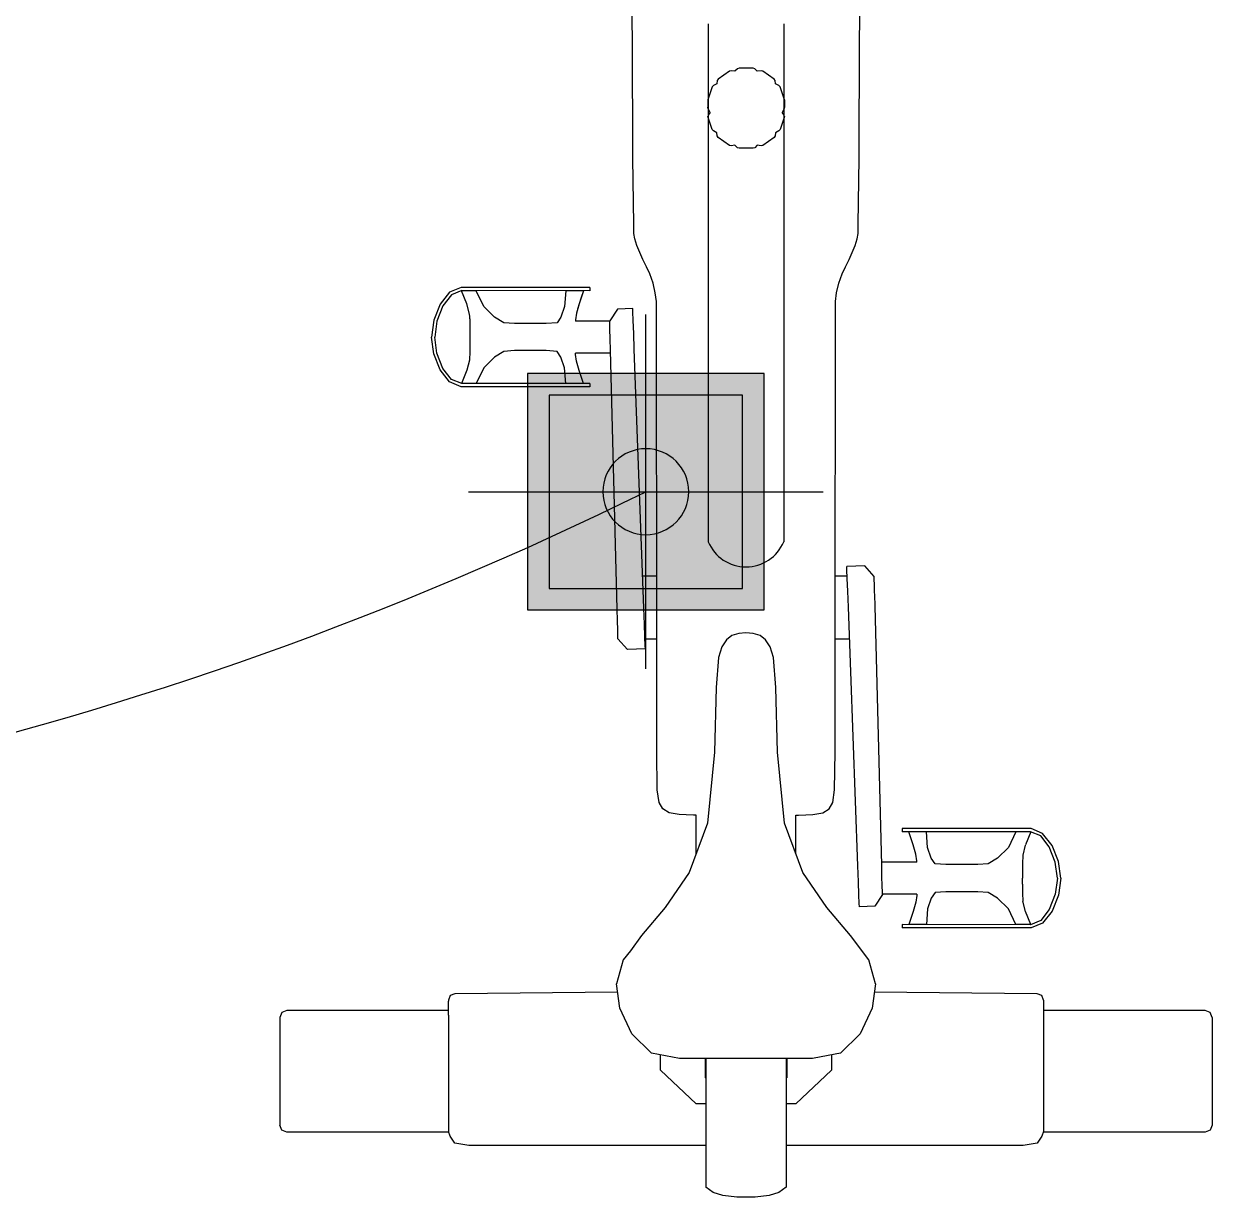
# Model space of a CAD drawing. Header units: millimetres. Extents: x 31778 to 54642, y 18502 to 28743.
# Drawn here: x 38382.2 to 38457.5, y 20287 to 20361.4 of the extents above; entities that cross this region are included whole.
import ezdxf

# ---------------------------------------------------------------- set-up
doc = ezdxf.new("R2010")
doc.units = ezdxf.units.MM
doc.layers.add('CIRCUITS ECLAIRAGE', color=1, linetype='Continuous')
doc.layers.add('Plan Archi', color=8, linetype='Continuous')

# ---------------------------------------------------------------- blocks, each defined once
blk = doc.blocks.new('SPOT-NORMAL')
at = {"true_color": 0xffffff}
h = blk.add_hatch(color=7, dxfattribs=at)
h.dxf.hatch_style = 1
h.paths.add_polyline_path([(-0.075, 0.075), (0.075, 0.075), (0.075, -0.075), (-0.075, -0.075)])
h = blk.add_hatch(color=256)
h.dxf.hatch_style = 1
edge = h.paths.add_edge_path()
edge.add_arc((0, 0), 0.02727, 0, 360)
for points in [[(0, 0.1125), (0, -0.1125)], [(-0.1125, 0), (0.1125, 0)]]:
    blk.add_lwpolyline(points)
at = {"flags": 128}
for points in [[(-0.075, 0.075), (0.075, 0.075), (0.075, -0.075), (-0.075, -0.075)], [(-0.06136, 0.06136), (0.06136, 0.06136), (0.06136, -0.06136), (-0.06136, -0.06136)]]:
    blk.add_lwpolyline(points, close=True, dxfattribs=at)
blk.add_circle((0, 0), 0.02727)

msp = doc.modelspace()

# ---------------------------------------------------------------- linework, layer by layer
at = {"layer": 'CIRCUITS ECLAIRAGE', "color": 6}
msp.add_arc((38321.005, 20535.452), 227.215, 243.7112, 296.2888, dxfattribs=at)
at = {"layer": 'Plan Archi'}
for p, q in [((38425.595, 20361.415), (38425.595, 20359.871)), ((38430.383, 20361.415), (38430.383, 20359.871)), ((38425.595, 20359.871), (38425.595, 20328.559)), ((38430.383, 20359.871), (38430.383, 20328.559)), ((38427.55, 20358.595), (38427.45, 20358.555)), ((38428.448, 20358.595), (38427.55, 20358.595)), ((38428.548, 20358.555), (38428.448, 20358.595)), ((38426.165, 20357.813), (38426.147, 20357.606)), ((38426.219, 20357.9), (38426.165, 20357.813)), ((38426.945, 20358.406), (38426.219, 20357.9)), ((38427.053, 20358.432), (38426.945, 20358.406)), ((38427.292, 20358.403), (38427.053, 20358.432)), ((38427.45, 20358.555), (38427.292, 20358.403)), ((38428.707, 20358.403), (38428.548, 20358.555)), ((38428.945, 20358.432), (38428.707, 20358.403)), ((38429.053, 20358.406), (38428.945, 20358.432)), ((38429.779, 20357.9), (38429.053, 20358.406)), ((38429.833, 20357.813), (38429.779, 20357.9)), ((38429.851, 20357.606), (38429.833, 20357.813)), ((38425.845, 20357.406), (38425.567, 20356.588)), ((38425.92, 20357.489), (38425.845, 20357.406)), ((38426.147, 20357.606), (38425.92, 20357.489)), ((38430.078, 20357.489), (38429.851, 20357.606)), ((38430.154, 20357.406), (38430.078, 20357.489)), ((38430.431, 20356.588), (38430.154, 20357.406)), ((38425.567, 20356.588), (38425.567, 20356.133)), ((38425.595, 20356.855), (38425.595, 20356.668)), ((38430.383, 20356.855), (38430.383, 20356.728)), ((38430.431, 20356.588), (38430.431, 20356.133)), ((38425.581, 20356.022), (38425.567, 20356.133)), ((38425.581, 20355.622), (38425.567, 20355.523)), ((38425.71, 20355.795), (38425.581, 20356.022)), ((38425.71, 20355.795), (38425.581, 20355.622)), ((38430.418, 20356.022), (38430.288, 20355.795)), ((38430.418, 20355.622), (38430.288, 20355.795)), ((38430.431, 20356.133), (38430.389, 20356.064)), ((38430.418, 20356.022), (38430.389, 20356.064)), ((38430.431, 20355.523), (38430.418, 20355.622)), ((38425.845, 20354.704), (38425.567, 20355.523)), ((38430.431, 20355.523), (38430.154, 20354.704)), ((38425.92, 20354.621), (38425.845, 20354.704)), ((38426.147, 20354.505), (38425.92, 20354.621)), ((38426.165, 20354.297), (38426.147, 20354.505)), ((38426.219, 20354.21), (38426.165, 20354.297)), ((38426.945, 20353.704), (38426.219, 20354.21)), ((38429.779, 20354.21), (38429.053, 20353.704)), ((38429.833, 20354.297), (38429.779, 20354.21)), ((38429.851, 20354.505), (38429.833, 20354.297)), ((38430.078, 20354.621), (38429.851, 20354.505)), ((38430.154, 20354.704), (38430.078, 20354.621)), ((38427.053, 20353.679), (38426.945, 20353.704)), ((38427.292, 20353.707), (38427.053, 20353.679)), ((38427.45, 20353.555), (38427.292, 20353.707)), ((38427.55, 20353.516), (38427.45, 20353.555)), ((38428.448, 20353.516), (38427.55, 20353.516)), ((38428.548, 20353.555), (38428.448, 20353.516)), ((38428.707, 20353.707), (38428.548, 20353.555)), ((38428.945, 20353.679), (38428.707, 20353.707)), ((38429.053, 20353.704), (38428.945, 20353.679)), ((38409.196, 20344.389), (38408.6, 20343.629)), ((38409.926, 20344.687), (38409.196, 20344.389)), ((38409.965, 20344.488), (38409.319, 20344.227)), ((38418.099, 20344.687), (38409.926, 20344.687)), ((38410.063, 20344.481), (38409.945, 20344.481)), ((38410.289, 20343.644), (38409.945, 20344.481)), ((38418.099, 20344.485), (38409.965, 20344.488)), ((38410.415, 20344.481), (38410.063, 20344.481)), ((38410.768, 20344.481), (38410.415, 20344.481)), ((38410.886, 20344.481), (38410.768, 20344.481)), ((38411.365, 20343.486), (38410.886, 20344.481)), ((38416.563, 20344.481), (38416.489, 20343.486)), ((38416.703, 20344.481), (38416.563, 20344.481)), ((38417.124, 20344.481), (38416.703, 20344.481)), ((38417.544, 20344.481), (38417.124, 20344.481)), ((38417.684, 20344.481), (38417.408, 20343.65)), ((38417.684, 20344.481), (38417.539, 20344.05)), ((38417.684, 20344.481), (38417.544, 20344.481)), ((38418.099, 20344.687), (38418.099, 20344.485)), ((38408.6, 20343.629), (38408.198, 20342.612)), ((38408.776, 20343.528), (38408.394, 20342.56)), ((38409.319, 20344.227), (38408.776, 20343.528)), ((38410.295, 20343.626), (38410.289, 20343.644)), ((38410.456, 20343.006), (38410.29, 20343.644)), ((38417.408, 20343.65), (38417.234, 20343.054)), ((38417.408, 20343.65), (38417.305, 20343.314)), ((38417.539, 20344.05), (38417.408, 20343.65)), ((38410.479, 20342.846), (38410.456, 20343.006)), ((38410.48, 20342.705), (38410.479, 20342.846)), ((38412.048, 20342.807), (38411.365, 20343.486)), ((38412.641, 20342.445), (38412.048, 20342.807)), ((38416.256, 20342.807), (38416.018, 20342.445)), ((38416.489, 20343.486), (38416.256, 20342.807)), ((38417.234, 20343.054), (38417.178, 20342.636)), ((38417.305, 20343.314), (38417.234, 20343.054)), ((38419.837, 20343.312), (38419.351, 20342.583)), ((38420.812, 20343.348), (38419.837, 20343.312)), ((38420.82, 20343.145), (38420.812, 20343.348)), ((38420.84, 20342.591), (38420.82, 20343.145)), ((38408.198, 20342.612), (38408.05, 20341.543)), ((38408.394, 20342.56), (38408.253, 20341.543)), ((38410.48, 20342.705), (38410.48, 20342.653)), ((38410.48, 20342.653), (38410.48, 20340.63)), ((38413.307, 20342.398), (38412.641, 20342.445)), ((38415.325, 20342.398), (38413.307, 20342.398)), ((38416.018, 20342.445), (38415.325, 20342.398)), ((38417.178, 20342.636), (38417.177, 20342.548)), ((38419.352, 20342.548), (38417.177, 20342.548)), ((38417.178, 20342.636), (38417.178, 20342.548)), ((38419.355, 20342.436), (38419.351, 20342.583)), ((38419.365, 20342.035), (38419.355, 20342.436)), ((38419.38, 20341.439), (38419.365, 20342.035)), ((38420.871, 20341.771), (38420.84, 20342.591)), ((38408.198, 20340.474), (38408.05, 20341.543)), ((38408.394, 20340.525), (38408.253, 20341.543)), ((38419.399, 20340.709), (38419.38, 20341.439)), ((38420.908, 20340.767), (38420.871, 20341.771)), ((38408.6, 20339.457), (38408.198, 20340.474)), ((38408.776, 20339.558), (38408.394, 20340.525)), ((38410.48, 20340.63), (38410.459, 20340.077)), ((38412.641, 20340.635), (38412.048, 20340.273)), ((38413.307, 20340.682), (38412.641, 20340.635)), ((38415.325, 20340.682), (38413.307, 20340.682)), ((38416.018, 20340.635), (38415.325, 20340.682)), ((38416.256, 20340.273), (38416.018, 20340.635)), ((38417.178, 20340.444), (38417.177, 20340.52)), ((38419.404, 20340.52), (38417.177, 20340.52)), ((38417.178, 20340.444), (38417.178, 20340.52)), ((38419.823, 20324.29), (38419.399, 20340.709)), ((38421.514, 20324.35), (38420.908, 20340.767)), ((38410.456, 20340.073), (38410.295, 20339.454)), ((38410.46, 20340.101), (38410.456, 20340.073)), ((38412.048, 20340.273), (38411.365, 20339.594)), ((38416.489, 20339.594), (38416.256, 20340.273)), ((38417.234, 20340.026), (38417.178, 20340.444)), ((38417.408, 20339.429), (38417.234, 20340.026)), ((38425.595, 20339.741), (38425.595, 20328.856)), ((38409.196, 20338.697), (38408.6, 20339.457)), ((38409.319, 20338.859), (38408.776, 20339.558)), ((38410.13, 20339.03), (38409.948, 20338.605)), ((38410.289, 20339.435), (38410.13, 20339.03)), ((38411.365, 20339.594), (38410.886, 20338.599)), ((38416.563, 20338.601), (38416.489, 20339.594)), ((38417.684, 20338.601), (38417.408, 20339.429)), ((38409.926, 20338.398), (38409.196, 20338.697)), ((38409.965, 20338.597), (38409.319, 20338.859)), ((38418.099, 20338.398), (38409.926, 20338.398)), ((38410.063, 20338.599), (38409.961, 20338.599)), ((38418.099, 20338.601), (38409.965, 20338.597)), ((38410.415, 20338.599), (38410.063, 20338.599)), ((38410.768, 20338.599), (38410.415, 20338.599)), ((38410.886, 20338.599), (38410.768, 20338.599)), ((38418.099, 20338.601), (38418.099, 20338.398)), ((38435.517, 20327.039), (38434.383, 20326.997)), ((38434.391, 20326.794), (38434.383, 20326.997)), ((38436.121, 20326.35), (38435.517, 20327.039)), ((38422.328, 20326.371), (38421.44, 20326.371)), ((38434.406, 20326.371), (38433.65, 20326.371)), ((38434.411, 20326.24), (38434.391, 20326.794)), ((38434.441, 20325.42), (38434.411, 20326.24)), ((38436.125, 20326.203), (38436.121, 20326.35)), ((38436.136, 20325.802), (38436.125, 20326.203)), ((38434.478, 20324.416), (38434.441, 20325.42)), ((38436.146, 20325.403), (38436.136, 20325.802)), ((38436.147, 20325.367), (38436.146, 20325.403)), ((38436.151, 20325.206), (38436.147, 20325.367)), ((38436.17, 20324.476), (38436.151, 20325.206)), ((38419.842, 20323.56), (38419.823, 20324.29)), ((38421.551, 20323.346), (38421.514, 20324.35)), ((38435.085, 20307.999), (38434.478, 20324.416)), ((38436.594, 20308.058), (38436.17, 20324.476)), ((38419.857, 20322.964), (38419.842, 20323.56)), ((38421.582, 20322.526), (38421.551, 20323.346)), ((38419.868, 20322.563), (38419.857, 20322.964)), ((38419.871, 20322.416), (38419.868, 20322.563)), ((38420.476, 20321.727), (38419.871, 20322.416)), ((38421.602, 20321.972), (38421.582, 20322.526)), ((38422.328, 20322.395), (38421.587, 20322.395)), ((38427.1, 20322.611), (38426.743, 20322.342)), ((38427.527, 20322.749), (38427.1, 20322.611)), ((38427.989, 20322.786), (38427.527, 20322.749)), ((38428.451, 20322.749), (38427.989, 20322.786)), ((38428.879, 20322.611), (38428.451, 20322.749)), ((38429.236, 20322.342), (38428.879, 20322.611)), ((38434.553, 20322.395), (38433.65, 20322.395)), ((38421.61, 20321.769), (38420.476, 20321.727)), ((38421.61, 20321.769), (38421.602, 20321.972)), ((38426.457, 20321.894), (38426.245, 20321.215)), ((38426.743, 20322.342), (38426.457, 20321.894)), ((38429.521, 20321.894), (38429.236, 20322.342)), ((38429.733, 20321.215), (38429.521, 20321.894)), ((38426.245, 20321.215), (38426.093, 20319.319)), ((38429.885, 20319.319), (38429.733, 20321.215)), ((38426.093, 20319.319), (38425.989, 20315.218)), ((38429.989, 20315.218), (38429.885, 20319.319)), ((38425.989, 20315.218), (38425.548, 20310.707)), ((38430.43, 20310.707), (38429.989, 20315.218)), ((38425.548, 20310.707), (38424.386, 20307.581)), ((38431.592, 20307.581), (38430.43, 20310.707)), ((38446.067, 20310.368), (38437.894, 20310.368)), ((38437.894, 20310.368), (38437.894, 20310.165)), ((38446.796, 20310.069), (38446.067, 20310.368)), ((38446.027, 20310.169), (38437.894, 20310.165)), ((38438.585, 20309.337), (38438.309, 20310.165)), ((38439.504, 20309.172), (38439.43, 20310.166)), ((38445.107, 20310.167), (38444.628, 20309.172)), ((38445.225, 20310.167), (38445.107, 20310.167)), ((38445.577, 20310.167), (38445.225, 20310.167)), ((38445.93, 20310.167), (38445.577, 20310.167)), ((38446.045, 20310.162), (38445.704, 20309.331)), ((38446.031, 20310.167), (38445.93, 20310.167)), ((38446.674, 20309.907), (38446.027, 20310.169)), ((38447.217, 20309.208), (38446.674, 20309.907)), ((38447.393, 20309.309), (38446.796, 20310.069)), ((38438.759, 20308.74), (38438.585, 20309.337)), ((38439.737, 20308.493), (38439.504, 20309.172)), ((38444.628, 20309.172), (38443.944, 20308.493)), ((38445.698, 20309.313), (38445.537, 20308.693)), ((38447.599, 20308.241), (38447.217, 20309.208)), ((38447.795, 20308.292), (38447.393, 20309.309)), ((38438.815, 20308.247), (38436.589, 20308.247)), ((38438.814, 20308.323), (38438.759, 20308.74)), ((38438.815, 20308.247), (38438.814, 20308.323)), ((38438.815, 20308.247), (38438.814, 20308.323)), ((38439.975, 20308.131), (38439.737, 20308.493)), ((38440.668, 20308.085), (38439.975, 20308.131)), ((38442.686, 20308.085), (38440.668, 20308.085)), ((38443.352, 20308.131), (38442.686, 20308.085)), ((38443.944, 20308.493), (38443.352, 20308.131)), ((38445.534, 20308.69), (38445.513, 20308.136)), ((38445.513, 20308.136), (38445.513, 20307.731)), ((38445.513, 20308.136), (38445.513, 20308.016)), ((38445.537, 20308.693), (38445.533, 20308.665)), ((38447.74, 20307.223), (38447.599, 20308.241)), ((38447.943, 20307.223), (38447.795, 20308.292)), ((38424.386, 20307.581), (38422.871, 20305.366)), ((38433.107, 20305.366), (38431.592, 20307.581)), ((38435.122, 20306.995), (38435.085, 20307.999)), ((38436.612, 20307.327), (38436.594, 20308.058)), ((38436.628, 20306.731), (38436.612, 20307.327)), ((38445.513, 20307.731), (38445.513, 20307.226)), ((38435.152, 20306.175), (38435.122, 20306.995)), ((38436.638, 20306.33), (38436.628, 20306.731)), ((38445.521, 20306.843), (38445.513, 20307.226)), ((38445.521, 20306.843), (38445.521, 20306.526)), ((38447.74, 20307.223), (38447.599, 20306.206)), ((38447.943, 20307.223), (38447.795, 20306.154)), ((38435.173, 20305.621), (38435.152, 20306.175)), ((38436.642, 20306.183), (38436.156, 20305.454)), ((38436.642, 20306.183), (38436.638, 20306.33)), ((38438.815, 20306.218), (38436.641, 20306.218)), ((38438.814, 20306.13), (38438.759, 20305.712)), ((38438.815, 20306.218), (38438.814, 20306.13)), ((38438.815, 20306.218), (38438.814, 20306.13)), ((38439.737, 20305.959), (38439.504, 20305.28)), ((38439.975, 20306.322), (38439.737, 20305.959)), ((38440.668, 20306.368), (38439.975, 20306.322)), ((38442.686, 20306.368), (38440.668, 20306.368)), ((38443.352, 20306.322), (38442.686, 20306.368)), ((38443.944, 20305.959), (38443.352, 20306.322)), ((38444.628, 20305.28), (38443.944, 20305.959)), ((38445.521, 20306.526), (38445.521, 20306.341)), ((38445.521, 20306.341), (38445.521, 20306.282)), ((38445.521, 20306.282), (38445.537, 20305.76)), ((38447.599, 20306.206), (38447.217, 20305.238)), ((38447.795, 20306.154), (38447.393, 20305.137)), ((38422.871, 20305.366), (38421.372, 20303.583)), ((38434.606, 20303.583), (38433.107, 20305.366)), ((38435.18, 20305.418), (38435.173, 20305.621)), ((38436.156, 20305.454), (38435.18, 20305.418)), ((38438.585, 20305.116), (38438.309, 20304.286)), ((38438.759, 20305.712), (38438.585, 20305.116)), ((38439.504, 20305.28), (38439.43, 20304.286)), ((38445.107, 20304.286), (38444.628, 20305.28)), ((38445.703, 20305.122), (38445.537, 20305.76)), ((38445.704, 20305.122), (38445.698, 20305.14)), ((38446.047, 20304.286), (38445.704, 20305.122)), ((38447.217, 20305.238), (38446.674, 20304.539)), ((38447.393, 20305.137), (38446.796, 20304.377)), ((38446.674, 20304.539), (38446.027, 20304.278)), ((38446.796, 20304.377), (38446.067, 20304.079)), ((38421.372, 20303.583), (38420.667, 20302.621)), ((38435.777, 20302.053), (38434.606, 20303.583)), ((38446.027, 20304.278), (38437.894, 20304.282)), ((38437.894, 20304.282), (38437.894, 20304.079)), ((38446.067, 20304.079), (38437.894, 20304.079)), ((38438.449, 20304.286), (38438.309, 20304.286)), ((38438.869, 20304.286), (38438.449, 20304.286)), ((38439.29, 20304.286), (38438.869, 20304.286)), ((38439.43, 20304.286), (38439.29, 20304.286)), ((38445.225, 20304.286), (38445.107, 20304.286)), ((38445.577, 20304.286), (38445.225, 20304.286)), ((38445.93, 20304.286), (38445.577, 20304.286)), ((38446.047, 20304.286), (38445.93, 20304.286)), ((38420.201, 20302.053), (38419.783, 20300.527)), ((38420.667, 20302.621), (38420.201, 20302.053)), ((38436.195, 20300.527), (38435.777, 20302.053)), ((38409.23, 20299.796), (38409.128, 20299.486)), ((38409.538, 20299.901), (38409.23, 20299.796)), ((38419.855, 20299.99), (38409.538, 20299.901)), ((38419.99, 20298.975), (38419.783, 20300.527)), ((38436.195, 20300.527), (38435.989, 20298.975)), ((38446.441, 20299.901), (38436.124, 20299.99)), ((38446.748, 20299.796), (38446.441, 20299.901)), ((38446.851, 20299.486), (38446.748, 20299.796)), ((38409.128, 20299.486), (38409.128, 20299.433)), ((38409.128, 20298.544), (38409.128, 20299.433)), ((38446.851, 20299.486), (38446.851, 20299.433)), ((38446.851, 20299.433), (38446.851, 20298.544)), ((38398.559, 20298.699), (38398.429, 20298.385)), ((38398.429, 20298.385), (38398.429, 20298.125)), ((38398.873, 20298.829), (38398.559, 20298.699)), ((38409.128, 20298.829), (38398.873, 20298.829)), ((38409.128, 20298.544), (38409.128, 20296.983)), ((38420.757, 20297.36), (38419.99, 20298.975)), ((38435.989, 20298.975), (38435.221, 20297.36)), ((38457.105, 20298.829), (38446.851, 20298.829)), ((38446.851, 20298.544), (38446.851, 20296.983)), ((38457.419, 20298.699), (38457.105, 20298.829)), ((38457.549, 20298.385), (38457.419, 20298.699)), ((38457.549, 20298.385), (38457.549, 20298.125)), ((38398.429, 20298.125), (38398.429, 20297.386)), ((38457.549, 20298.125), (38457.549, 20297.386)), ((38398.429, 20297.386), (38398.429, 20296.28)), ((38409.128, 20296.983), (38409.128, 20295.044)), ((38422.002, 20296.126), (38420.757, 20297.36)), ((38435.221, 20297.36), (38433.976, 20296.126)), ((38446.851, 20296.983), (38446.851, 20295.044)), ((38457.549, 20297.386), (38457.549, 20296.28)), ((38398.429, 20296.28), (38398.429, 20294.975)), ((38423.77, 20295.799), (38422.002, 20296.126)), ((38422.571, 20295.041), (38422.571, 20296.021)), ((38433.976, 20296.126), (38432.318, 20295.815)), ((38433.407, 20296.02), (38433.407, 20295.041)), ((38457.549, 20296.28), (38457.549, 20294.975)), ((38425.512, 20295.799), (38423.77, 20295.799)), ((38425.396, 20295.799), (38425.396, 20294.572)), ((38425.436, 20295.799), (38425.436, 20292.708)), ((38426.851, 20295.799), (38425.512, 20295.799)), ((38427.989, 20295.799), (38426.851, 20295.799)), ((38429.127, 20295.799), (38427.989, 20295.799)), ((38430.466, 20295.799), (38429.127, 20295.799)), ((38432.208, 20295.799), (38430.466, 20295.799)), ((38430.543, 20295.799), (38430.543, 20292.708)), ((38430.583, 20295.799), (38430.583, 20294.572)), ((38432.318, 20295.815), (38432.208, 20295.799)), ((38398.429, 20294.975), (38398.429, 20293.671)), ((38409.128, 20295.044), (38409.128, 20293.089)), ((38424.831, 20292.919), (38422.571, 20295.041)), ((38425.436, 20294.572), (38425.396, 20294.572)), ((38430.583, 20294.572), (38430.543, 20294.572)), ((38433.407, 20295.041), (38431.148, 20292.919)), ((38446.851, 20295.044), (38446.851, 20293.089)), ((38457.549, 20294.975), (38457.549, 20293.671)), ((38398.429, 20293.671), (38398.429, 20292.564)), ((38409.128, 20293.089), (38409.128, 20291.486)), ((38446.851, 20293.089), (38446.851, 20291.486)), ((38457.549, 20293.671), (38457.549, 20292.564)), ((38398.429, 20292.564), (38398.429, 20291.825)), ((38425.436, 20292.919), (38424.831, 20292.919)), ((38425.436, 20292.708), (38425.436, 20287.622)), ((38431.148, 20292.919), (38430.543, 20292.919)), ((38430.543, 20292.708), (38430.543, 20287.622)), ((38457.549, 20292.564), (38457.549, 20291.825)), ((38398.429, 20291.825), (38398.429, 20291.566)), ((38398.559, 20291.252), (38398.429, 20291.566)), ((38457.549, 20291.566), (38457.419, 20291.252)), ((38457.549, 20291.825), (38457.549, 20291.566)), ((38398.873, 20291.122), (38398.559, 20291.252)), ((38409.141, 20291.122), (38398.873, 20291.122)), ((38409.128, 20291.486), (38409.128, 20291.161)), ((38409.128, 20291.485), (38409.128, 20291.482)), ((38409.23, 20290.866), (38409.128, 20291.161)), ((38409.53, 20290.426), (38409.23, 20290.866)), ((38446.748, 20290.866), (38446.449, 20290.426)), ((38446.851, 20291.161), (38446.748, 20290.866)), ((38457.105, 20291.122), (38446.837, 20291.122)), ((38446.851, 20291.486), (38446.851, 20291.161)), ((38446.851, 20291.485), (38446.851, 20291.482)), ((38457.419, 20291.252), (38457.105, 20291.122)), ((38410.426, 20290.279), (38409.53, 20290.426)), ((38424.831, 20290.278), (38410.426, 20290.279)), ((38425.436, 20290.273), (38424.831, 20290.278)), ((38431.148, 20290.278), (38430.543, 20290.273)), ((38445.552, 20290.279), (38431.148, 20290.278)), ((38446.449, 20290.426), (38445.552, 20290.279)), ((38425.904, 20287.288), (38425.436, 20287.622)), ((38426.52, 20287.102), (38425.904, 20287.288)), ((38427.408, 20286.991), (38426.52, 20287.102)), ((38428.57, 20286.991), (38427.408, 20286.991)), ((38429.458, 20287.102), (38428.57, 20286.991)), ((38430.074, 20287.288), (38429.458, 20287.102)), ((38430.543, 20287.622), (38430.074, 20287.288))]:
    msp.add_line(p, q, dxfattribs=at)
for points in [[(38424.831, 20308.776), (38424.831, 20311.218), (38424.658, 20311.218), (38424.201, 20311.238), (38423.744, 20311.258), (38423.122, 20311.381), (38422.725, 20311.625), (38422.487, 20312.033), (38422.368, 20312.84), (38422.328, 20315.239), (38422.328, 20321.812), (38422.307, 20343.794), (38422.241, 20344.358), (38422.111, 20344.969), (38421.895, 20345.552), (38421.681, 20346.008), (38421.44, 20346.467), (38421.06, 20347.354), (38420.945, 20347.784), (38420.879, 20348.113), (38420.868, 20348.709), (38420.813, 20352.879), (38420.801, 20360.466), (38420.673, 20367.053)], [(38431.148, 20308.776), (38431.148, 20311.218), (38431.32, 20311.218), (38431.777, 20311.238), (38432.234, 20311.258), (38432.856, 20311.381), (38433.253, 20311.625), (38433.491, 20312.033), (38433.61, 20312.84), (38433.65, 20315.239), (38433.65, 20321.812), (38433.672, 20343.794), (38433.737, 20344.358), (38433.867, 20344.969), (38434.083, 20345.552), (38434.297, 20346.008), (38434.538, 20346.467), (38434.918, 20347.354), (38435.033, 20347.784), (38435.1, 20348.113), (38435.11, 20348.709), (38435.165, 20352.879), (38435.177, 20360.466), (38435.305, 20367.053)]]:
    msp.add_lwpolyline(points, dxfattribs=at)
msp.add_arc((38427.989, 20329.569), 2.599, 202.87113, 337.12887, dxfattribs=at)

# ---------------------------------------------------------------- block references
at = {"layer": 'CIRCUITS ECLAIRAGE', "xscale": -99.91905715994717, "yscale": 99.91905715994717, "zscale": 99.91905715994717, "rotation": 180}
msp.add_blockref('SPOT-NORMAL', (38421.638, 20331.737), dxfattribs=at)

doc.saveas('drawing.dxf')
